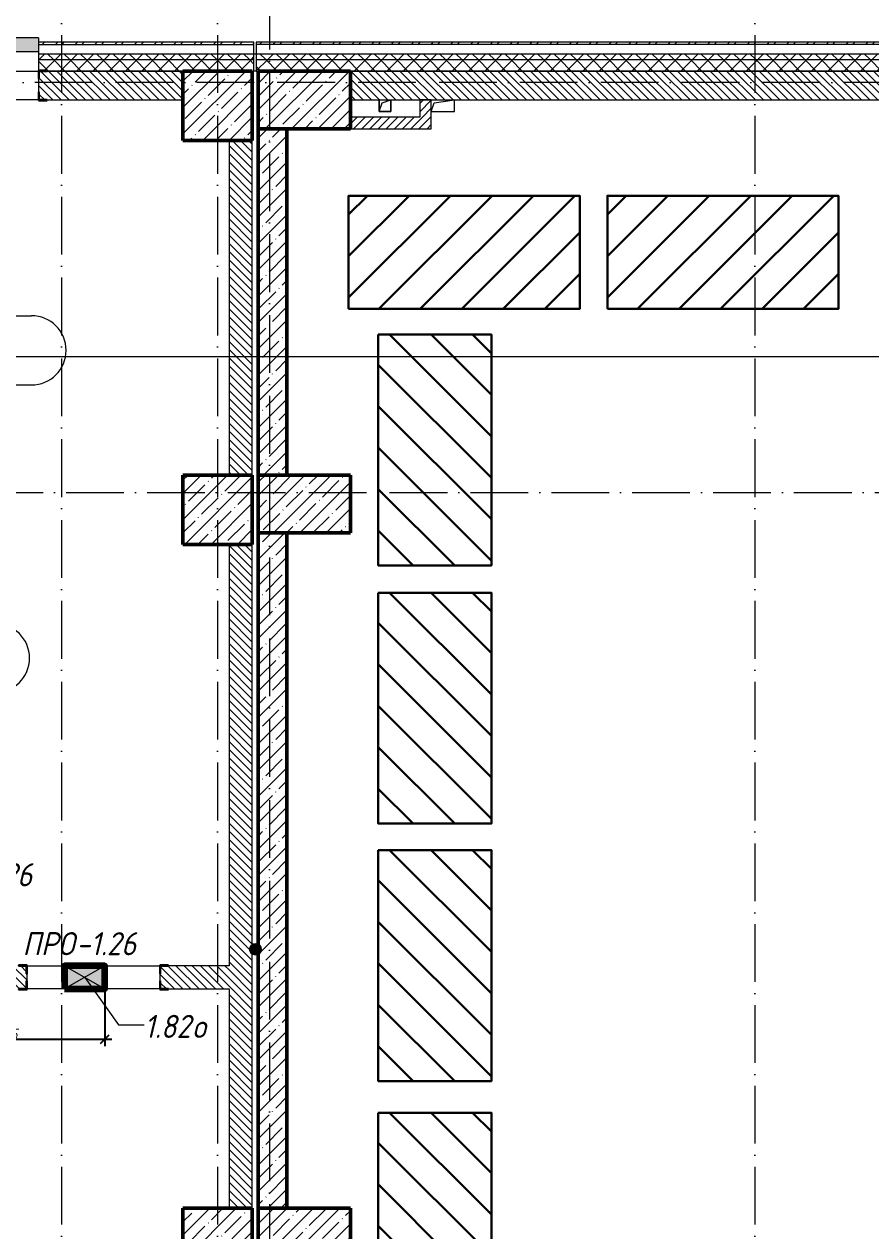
# Model space of a CAD drawing. Header units: millimetres. Extents: x -356862 to 418287, y 0 to 839748.
# Drawn here: x -128340 to -121010, y 534651 to 545103 of the extents above; entities that cross this region are included whole.
import ezdxf

# ---------------------------------------------------------------- set-up
doc = ezdxf.new("R2010")
doc.units = ezdxf.units.MM
doc.linetypes.add('50_200_ШТРИХ_1Т_ш5_п1_п1_', pattern=[700, 500, -100, 0, -100])
for name, color, linetype, lineweight in [('0) строит. леса', 20, 'Continuous', 30), ('9.7) Заделка 956 шт', 6, 'Continuous', 158), ('A-____-____-DIMS', 7, 'Continuous', 9), ('A-DETL-GENF-OTLN', 7, 'Continuous', 9), ('A-FLOR-____-OTLN', 7, 'Continuous', 9), ('A-GENM-____-IDEN', 7, 'Continuous', 9), ('A-GENM-____-MCUT', 7, 'Continuous', 25), ('A-GENM-____-OTLN', 7, 'Continuous', 9), ('A-GENM-____-OTLN-1', 7, 'Continuous', 25), ('A-GLAZ-____-IDEN', 7, 'Continuous', 9), ('A-GLAZ-____-OTLN', 7, 'Continuous', 9), ('A-WALL-____-MCUT', 7, 'Continuous', 13), ('A-WALL-____-MCUT-1', 7, 'Continuous', 9), ('A-WALL-____-MCUT-2', 7, 'Continuous', 50), ('A-WALL-____-OTLN', 7, 'Continuous', 9), ('A-WALL-____-PATT-1', 7, 'Continuous', 9), ('A-WALL-FNSH-MCUT-1', 7, 'Continuous', 9), ('G-____-____-TEXT', 7, 'Continuous', 9), ('I-WALL-____-OTLN', 7, 'Continuous', 9), ('S-COLS-____-MCUT', 7, 'Continuous', 50), ('S-COLS-____-OTLN', 7, 'Continuous', 9), ('S-GRID-____-OTLN-1', 7, '50_200_ШТРИХ_1Т_ш5_п1_п1_', 9)]:
    doc.layers.add(name, color=color, linetype=linetype, lineweight=lineweight)
for name, color, linetype, lineweight, true_color in [('A-AREA-IDEN-1', 7, 'Continuous', 9, 0x000000), ('A-GLAZ-____-OTLN-1', 7, 'Continuous', 9, 0xc0c0c0), ('G-____-____-SYMB-1', 9, 'Continuous', 9, 0x808080)]:
    doc.layers.add(name, color=color, linetype=linetype, lineweight=lineweight, true_color=true_color)
doc.styles.add('ISOCPEUR_I_11', font='isocpeui.ttf', dxfattribs={"width": 0.9, "height": 200})
doc.styles.add('ISOCPEUR_I_7', font='isocpeui.ttf', dxfattribs={"width": 0.9, "height": 90})
doc.dimstyles.new('ISO-1_8_0_9К_СРЕДНИЙ_Кладочные_2', dxfattribs={"dimscale": 304.8, "dimtxt": 89.638306, "dimasz": 0.246063, "dimexe": 0.19685, "dimexo": 0, "dimgap": 0, "dimtad": 1, "dimdec": 3, "dimrnd": 0.001, "dimdsep": 46, "dimtxsty": 'ISOCPEUR_I_7', "dimblk1": 'OBLIQUE', "dimblk2": 'OBLIQUE', "dimsah": 1, "dimcen": 0.09, "dimdle": 0.19685, "dimazin": 0, "dimtfac": 1, "dimtdec": 4, "dimtix": 1, "dimtmove": 1, "dimatfit": 3, "dimfxl": 1, "dimtvp": 1, "dimtolj": 1, "dimtzin": 0, "dimarcsym": 2})
pattern_1 = [(135, (-176515.067, 459015.94), (-35.35534, -35.35534), [])]
pattern_2 = [(45, (-176515.067, 459015.94), (-35.35534, 35.35534), [])]
pattern_3 = [(45, (-176515.07, 459015.94), (-114.04925, 114.04925), []), (45, (-176401.02, 459015.94), (-114.04925, 114.04925), [201.612, -40.322, 3.353, -36.97])]
pattern_4 = [(45, (-176515.07, 459015.94), (-85.53659, 85.53659), []), (45, (-176458.04, 459015.94), (-85.53659, 85.53659), [])]
pattern_5 = [(45, (-176515.07, 459015.94), (-70.71068, 70.71068), []), (135, (-176515.07, 459015.94), (-70.71068, -70.71068), [])]

# ---------------------------------------------------------------- blocks, each defined once
blk = doc.blocks.new('BSC_Колонна _Прямоугольная - 500х800-V15-АР1_План отверстий 1 этажа в осях 1-64_Ю-ЯЯ')
at = {"layer": 'S-COLS-____-OTLN'}
h = blk.add_hatch(dxfattribs=at)
h.set_pattern_fill('FP_19', color=256, style=0, pattern_type=2)
h.set_pattern_definition([(315, (-85431.04, 50600), (114.04925, 114.04925), []), (315, (-85431.04, 50485.95), (114.04925, 114.04925), [201.613, -40.323, 3.353, -36.97])])
h.paths.add_polyline_path([(-250, 400), (-250, -400), (250, -400), (250, 400)], flags=0)
at = {"layer": 'S-COLS-____-MCUT'}
for p, q in [((250, 400), (-250, 400)), ((-250, 400), (-250, -400)), ((250, -400), (250, 400)), ((-250, -400), (250, -400))]:
    blk.add_line(p, q, dxfattribs=at)
blk = doc.blocks.new('BSC_Колонна _Прямоугольная - 600х600-V92-АР1_План отверстий 1 этажа в осях 1-64_Ю-ЯЯ')
at = {"layer": 'S-COLS-____-OTLN'}
h = blk.add_hatch(dxfattribs=at)
h.set_pattern_fill('FP_102', color=256, style=0, pattern_type=2)
h.set_pattern_definition([(45, (-49850, -85381.04), (-114.04925, 114.04925), []), (45, (-49735.95, -85381.04), (-114.04925, 114.04925), [201.613, -40.323, 3.353, -36.97])])
h.paths.add_polyline_path([(-300, -300), (300, -300), (300, 300), (-300, 300)], flags=0)
at = {"layer": 'S-COLS-____-MCUT'}
for p, q in [((300, 300), (-300, 300)), ((-300, 300), (-300, -300)), ((300, -300), (300, 300)), ((-300, -300), (300, -300))]:
    blk.add_line(p, q, dxfattribs=at)
blk = doc.blocks.new('BSC_Колонна _Прямоугольная - 500х800-V93-АР1_План отверстий 1 этажа в осях 1-64_Ю-ЯЯ')
at = {"layer": 'S-COLS-____-OTLN'}
h = blk.add_hatch(dxfattribs=at)
h.set_pattern_fill('FP_103', color=256, style=0, pattern_type=2)
h.set_pattern_definition([(315, (-81931.04, 50600), (114.04925, 114.04925), []), (315, (-81931.04, 50485.95), (114.04925, 114.04925), [201.613, -40.323, 3.353, -36.97])])
h.paths.add_polyline_path([(-250, -400), (250, -400), (250, 400), (-250, 400)], flags=0)
at = {"layer": 'S-COLS-____-MCUT'}
for p, q in [((250, 400), (-250, 400)), ((-250, 400), (-250, -400)), ((250, -400), (250, 400)), ((-250, -400), (250, -400))]:
    blk.add_line(p, q, dxfattribs=at)
blk = doc.blocks.new('BSC_Колонна _Прямоугольная - 500х800-V94-АР1_План отверстий 1 этажа в осях 1-64_Ю-ЯЯ')
at = {"layer": 'S-COLS-____-OTLN'}
h = blk.add_hatch(dxfattribs=at)
h.set_pattern_fill('FP_104', color=256, style=0, pattern_type=2)
h.set_pattern_definition([(315, (-75581.04, 50600), (114.04925, 114.04925), []), (315, (-75581.04, 50485.95), (114.04925, 114.04925), [201.613, -40.323, 3.353, -36.97])])
h.paths.add_polyline_path([(-250, -400), (250, -400), (250, 400), (-250, 400)], flags=0)
at = {"layer": 'S-COLS-____-MCUT'}
for p, q in [((250, 400), (-250, 400)), ((-250, 400), (-250, -400)), ((250, -400), (250, 400)), ((-250, -400), (250, -400))]:
    blk.add_line(p, q, dxfattribs=at)
blk = doc.blocks.new('BSC_Колонна _Прямоугольная - 600х600-V104-АР1_План отверстий 1 этажа в осях 1-64_Ю-ЯЯ')
at = {"layer": 'S-COLS-____-OTLN'}
h = blk.add_hatch(dxfattribs=at)
h.set_pattern_fill('FP_115', color=256, style=0, pattern_type=2)
h.set_pattern_definition([(45, (-49850, -81881.04), (-114.04925, 114.04925), []), (45, (-49735.95, -81881.04), (-114.04925, 114.04925), [201.613, -40.323, 3.353, -36.97])])
h.paths.add_polyline_path([(-300, -300), (300, -300), (300, 300), (-300, 300)], flags=0)
at = {"layer": 'S-COLS-____-MCUT'}
for p, q in [((300, 300), (-300, 300)), ((-300, 300), (-300, -300)), ((300, -300), (300, 300)), ((-300, -300), (300, -300))]:
    blk.add_line(p, q, dxfattribs=at)
blk = doc.blocks.new('BSC_Колонна _Прямоугольная - 600х600-V105-АР1_План отверстий 1 этажа в осях 1-64_Ю-ЯЯ')
at = {"layer": 'S-COLS-____-OTLN'}
h = blk.add_hatch(dxfattribs=at)
h.set_pattern_fill('FP_116', color=256, style=0, pattern_type=2)
h.set_pattern_definition([(45, (-49850, -75531.04), (-114.04925, 114.04925), []), (45, (-49735.95, -75531.04), (-114.04925, 114.04925), [201.613, -40.323, 3.353, -36.97])])
h.paths.add_polyline_path([(-300, -300), (300, -300), (300, 300), (-300, 300)], flags=0)
at = {"layer": 'S-COLS-____-MCUT'}
for p, q in [((300, 300), (-300, 300)), ((-300, 300), (-300, -300)), ((300, -300), (300, 300)), ((-300, -300), (300, -300))]:
    blk.add_line(p, q, dxfattribs=at)
blk = doc.blocks.new('Фахверк_СКБ_Уголок - 250_3520-27500975-АР1_План отверстий 1 этажа в осях 1-64_Ю-ЯЯ')
at = {"layer": 'A-GENM-____-MCUT'}
for p, q in [((200, 181), (125, 181)), ((125, 181), (125, 106)), ((125, 106), (131, 106)), ((131, 106), (131, 175)), ((131, 175), (200, 175)), ((200, 175), (200, 181)), ((131, -6), (125, -6)), ((125, -6), (125, -81)), ((125, -81), (200, -81)), ((131, -75), (131, -6)), ((200, -75), (131, -75)), ((200, -81), (200, -75))]:
    blk.add_line(p, q, dxfattribs=at)
blk = doc.blocks.new('154_Стойка_СКБ_Уголок - СМ-2230_200-28216496-АР1_План отверстий 1 этажа в осях 1-64_Ю-ЯЯ')
at = {"layer": 'A-GENM-____-MCUT'}
for p, q in [((125, 156), (125, 81)), ((200, 156), (125, 156)), ((131, 81), (131, 150)), ((131, 150), (200, 150)), ((200, 150), (200, 156)), ((125, 81), (131, 81)), ((131, 19), (125, 19)), ((125, 19), (125, -56)), ((131, -50), (131, 19)), ((125, -56), (200, -56)), ((200, -50), (131, -50)), ((200, -56), (200, -50))]:
    blk.add_line(p, q, dxfattribs=at)
blk = doc.blocks.new('AR_Отверстие прямоугольное _в плите_ - AR_Отверстие прямоугольное _в плите_-30459868-АР1_План отверстий 1 этажа в осях 1-64_Ю-ЯЯ')
at = {"layer": 'A-GENM-____-OTLN'}
for p, q in [((-50, 50), (-50, -50)), ((-50, -50), (-25, 25)), ((-25, 25), (50, 50)), ((50, -50), (50, 50)), ((-50, -50), (50, -50))]:
    blk.add_line(p, q, dxfattribs=at)
blk = doc.blocks.new('AR_Отверстие прямоугольное _в плите_ - AR_Отверстие прямоугольное _в плите_-V203-АР1_План отверстий 1 этажа в осях 1-64_Ю-ЯЯ')
at = {"layer": 'A-GENM-____-OTLN'}
for p, q in [((-100, -50), (-75, 25)), ((-75, 25), (100, 50)), ((100, -50), (100, 50)), ((-100, -50), (100, -50))]:
    blk.add_line(p, q, dxfattribs=at)
blk = doc.blocks.new('Отлив_СКБ - Отлив витража_120_НВФ-31885689-АР1_План отверстий 1 этажа в осях 1-64_Ю-ЯЯ')
at = {"layer": 'A-GLAZ-____-OTLN-1'}
for points in [[(1800, 2), (1800, 120), (0, 120), (0, 2), (750, 2)], [(1800, 0), (1800, 2), (0, 2), (0, 0), (750, 0)]]:
    blk.add_hatch(color=256, dxfattribs=at).paths.add_polyline_path(points, flags=0)
at = {"layer": 'A-GLAZ-____-OTLN'}
for p, q in [((0, 83), (0, 120)), ((1800, 120), (0, 120)), ((1800, 120), (1800, 83)), ((0, 2), (1800, 2)), ((1800, 0), (0, 0))]:
    blk.add_line(p, q, dxfattribs=at)
blk = doc.blocks.new('AR_Отверстие прямоугольное _в стене_ - AR_Отверстие прямоугольное _в стене__ОВ-36706253-АР1_План отверстий 1 этажа в осях 1-64_Ю-ЯЯ')
at = {"layer": 'A-GLAZ-____-OTLN'}
blk.add_hatch(color=256, dxfattribs=at).paths.add_polyline_path([(175, -100), (175, 100), (-175, 100), (-175, -100)], flags=0)
at = {"layer": 'A-DETL-GENF-OTLN'}
for p, q in [((-175, -100), (-175, 100)), ((-175, 100), (175, 100)), ((175, 100), (-175, -100)), ((-175, 100), (175, -100)), ((175, 100), (-175, 100)), ((-175, 100), (-175, -100)), ((175, 100), (175, -100)), ((175, -100), (175, 100)), ((175, -100), (-175, -100)), ((-175, -100), (175, -100))]:
    blk.add_line(p, q, dxfattribs=at)
blk = doc.blocks.new('_Oblique')
at = {"color": 0, "linetype": 'ByBlock', "lineweight": -2}
blk.add_line((-0.5, -0.5), (0.5, 0.5), dxfattribs=at)
blk = doc.blocks.new('*D13629')
at = {"layer": 'A-____-____-DIMS', "color": 0, "lineweight": -2, "transparency": 16777216}
for p, q in [((-129365, 536741), (-129365, 536251)), ((-127640, 536741), (-127640, 536251)), ((-129425, 536311), (-127580, 536311))]:
    blk.add_line(p, q, dxfattribs=at)
at = {"layer": 'Defpoints', "color": 0, "transparency": 16777216}
for p in [(-129365, 536741), (-127640, 536741), (-127640, 536311)]:
    blk.add_point(p, dxfattribs=at)
at = {"layer": 'A-____-____-DIMS', "color": 0, "lineweight": -2, "transparency": 16777216, "xscale": 75, "yscale": 75, "zscale": 75, "rotation": 180}
blk.add_blockref('_Oblique', (-129365, 536311), dxfattribs=at)
at = {"layer": 'A-____-____-DIMS', "color": 0, "lineweight": -2, "transparency": 16777216, "xscale": 75, "yscale": 75, "zscale": 75}
blk.add_blockref('_Oblique', (-127640, 536311), dxfattribs=at)
at = {"layer": 'A-____-____-DIMS', "color": 0, "transparency": 16777216, "insert": (-128503, 536357), "char_height": 90, "width": 504.73, "attachment_point": 5, "style": 'ISOCPEUR_I_7'}
blk.add_mtext('\\A1;1725', dxfattribs=at)
blk = doc.blocks.new('AAR_СКБ_Марка_помещения_1_5 ммп - Номер _ Площадь-27962135-АИ_План этажа_Стены_1')
at = {"layer": 'A-AREA-IDEN-1'}
for p, q in [((-2.987, 3), (3.013, 3)), ((-2.987, 0), (3.013, 0))]:
    blk.add_line(p, q, dxfattribs=at)
for centre, start, end in [((-2.987, 1.5), 90, 270), ((3.013, 1.5), 270, 90)]:
    blk.add_arc(centre, 1.5, start, end, dxfattribs=at)

msp = doc.modelspace()

# ---------------------------------------------------------------- hatches: boundary and pattern name
at = {"layer": '0) строит. леса'}
h = msp.add_hatch(dxfattribs=at)
h.set_pattern_fill('ANSI31', color=256, scale=80)
h.set_pattern_definition([(45, (-125090.28, 688655.8), (-179.60512, 179.60512), [])])
h.paths.add_polyline_path([(-125530.5063, 542637.3051), (-123530.5063, 542637.3051), (-123530.5063, 543617.3051), (-125530.5063, 543617.3051)])
h = msp.add_hatch(dxfattribs=at)
h.set_pattern_fill('ANSI31', color=256, scale=80)
h.set_pattern_definition([(45, (-122850.42, 688655.8), (-179.60512, 179.60512), [])])
h.paths.add_polyline_path([(-123290.6457, 542637.3051), (-121290.6457, 542637.3051), (-121290.6457, 543617.3051), (-123290.6457, 543617.3051)])
h = msp.add_hatch(dxfattribs=at)
h.set_pattern_fill('ANSI31', color=256, scale=80, angle=-90)
h.set_pattern_definition([(315, (20744.53, 541974.48), (179.60512, 179.60512), [])])
h.paths.add_polyline_path([(-125273.9657, 542414.7066), (-125273.9657, 540414.7066), (-124293.9657, 540414.7066), (-124293.9657, 542414.7066)])
h = msp.add_hatch(dxfattribs=at)
h.set_pattern_fill('ANSI31', color=256, scale=80, angle=-90)
h.set_pattern_definition([(315, (20744.53, 539738.27), (179.60512, 179.60512), [])])
h.paths.add_polyline_path([(-125273.9657, 540178.5039), (-125273.9657, 538178.5039), (-124293.9657, 538178.5039), (-124293.9657, 540178.5039)])
h = msp.add_hatch(dxfattribs=at)
h.set_pattern_fill('ANSI31', color=256, scale=80, angle=-90)
h.set_pattern_definition([(315, (20744.53, 537508.62), (179.60512, 179.60512), [])])
h.paths.add_polyline_path([(-125273.9657, 537948.8502), (-125273.9657, 535948.8502), (-124293.9657, 535948.8502), (-124293.9657, 537948.8502)])
h = msp.add_hatch(dxfattribs=at)
h.set_pattern_fill('ANSI31', color=256, scale=80, angle=-90)
h.set_pattern_definition([(315, (20744.53, 535234.26), (179.60512, 179.60512), [])])
h.paths.add_polyline_path([(-125273.9657, 535674.486), (-125273.9657, 533674.486), (-124293.9657, 533674.486), (-124293.9657, 535674.486)])
at = {"layer": 'A-WALL-____-PATT-1'}
h = msp.add_hatch(dxfattribs=at)
h.set_pattern_fill('FP_3', color=256, style=0, pattern_type=2)
h.set_pattern_definition(pattern_4)
h.paths.add_polyline_path([(-126350.0675, 544926.983), (-126350.0675, 544946.983), (-128215.0675, 544946.983), (-128215.0675, 544926.983), (-127040.4575, 544926.983)], flags=0)
h.paths.add_polyline_path([(-130015.0675, 544926.983), (-130015.0675, 544946.983), (-131715.0675, 544946.983), (-131715.0675, 544926.983), (-130575.4589, 544926.983)], flags=0)
h.paths.add_polyline_path([(-133515.0675, 544926.983), (-133515.0675, 544946.983), (-135215.0675, 544946.983), (-135215.0675, 544926.983), (-134110.4602, 544926.983)], flags=0)
h.paths.add_polyline_path([(-137015.0675, 544926.983), (-137015.0675, 544946.983), (-138715.0675, 544946.983), (-138715.0675, 544926.983), (-137645.4615, 544926.983)], flags=0)
h.paths.add_polyline_path([(-142140.0675, 544926.983), (-140515.0675, 544926.983), (-140515.0675, 544946.983), (-142140.0675, 544946.983)], flags=0)
h.paths.add_polyline_path([(-144112.0675, 544926.983), (-144015.0675, 544926.983), (-144015.0675, 544946.983), (-144915.0675, 544946.983), (-144915.0675, 544926.983), (-144715.4642, 544926.983)], flags=0)
h.paths.add_polyline_path([(-149665.0675, 544926.983), (-149665.0675, 544946.983), (-150735.0675, 544946.983), (-150735.0675, 544926.983)], flags=0)
h.paths.add_polyline_path([(-146715.0675, 544926.983), (-146715.0675, 544946.983), (-147865.0675, 544946.983), (-147865.0675, 544926.983)], flags=0)
h.paths.add_polyline_path([(-152645.0675, 544926.983), (-152535.0675, 544926.983), (-152535.0675, 544946.983), (-152645.0675, 544946.983)], flags=0)
h = msp.add_hatch(dxfattribs=at)
h.set_pattern_fill('FP_3', color=256, style=0, pattern_type=2)
h.set_pattern_definition(pattern_4)
h.paths.add_polyline_path([(-101800.0675, 544926.983), (-101800.0675, 544946.983), (-126330.0675, 544946.983), (-126330.0675, 544926.983), (-102295.4482, 544926.983)], flags=0)
h = msp.add_hatch(dxfattribs=at)
h.set_pattern_fill('FP_1', color=256, style=0, pattern_type=2)
h.set_pattern_definition(pattern_5)
h.paths.add_polyline_path([(-127040.4575, 544796.983), (-126350.0675, 544796.983), (-126350.0675, 544846.983), (-128215.0675, 544846.983), (-128215.0675, 544796.983)], flags=0)
h.paths.add_polyline_path([(-131715.0675, 544796.983), (-130015.0675, 544796.983), (-130015.0675, 544846.983), (-131715.0675, 544846.983)], flags=0)
h.paths.add_polyline_path([(-134994.2105, 544796.983), (-133515.0675, 544796.983), (-133515.0675, 544846.983), (-135215.0675, 544846.983), (-135215.0675, 544796.983)], flags=0)
h.paths.add_polyline_path([(-140515.0675, 544796.983), (-140515.0675, 544846.983), (-142140.0675, 544846.983), (-142140.0675, 544796.983), (-141180.4629, 544796.983)], flags=0)
h.paths.add_polyline_path([(-138529.2119, 544796.983), (-137015.0675, 544796.983), (-137015.0675, 544846.983), (-138715.0675, 544846.983), (-138715.0675, 544796.983)], flags=0)
h.paths.add_polyline_path([(-144112.0675, 544796.983), (-144015.0675, 544796.983), (-144015.0675, 544846.983), (-144112.0675, 544846.983)], flags=0)
h = msp.add_hatch(dxfattribs=at)
h.set_pattern_fill('FP_1', color=256, style=0, pattern_type=2)
h.set_pattern_definition(pattern_5)
h.paths.add_polyline_path([(-126365.0675, 544696.983), (-126350.0675, 544696.983), (-126350.0675, 544796.983), (-128215.0675, 544796.983), (-128215.0675, 544702.983), (-128140.0675, 544702.983), (-128140.0675, 544696.983), (-126965.0675, 544696.983)], flags=0)
h.paths.add_polyline_path([(-130015.0675, 544696.983), (-130015.0675, 544796.983), (-131715.0675, 544796.983), (-131715.0675, 544702.983), (-131640.0675, 544702.983), (-131640.0675, 544696.983), (-130575.4589, 544696.983)], flags=0)
h.paths.add_polyline_path([(-133590.0675, 544696.983), (-133590.0675, 544702.983), (-133515.0675, 544702.983), (-133515.0675, 544796.983), (-135215.0675, 544796.983), (-135215.0675, 544702.983), (-135140.0675, 544702.983), (-135140.0675, 544696.983), (-133665.0675, 544696.983)], flags=0)
h.paths.add_polyline_path([(-137645.4615, 544696.983), (-137090.0675, 544696.983), (-137090.0675, 544702.983), (-137015.0675, 544702.983), (-137015.0675, 544796.983), (-138715.0675, 544796.983), (-138715.0675, 544702.983), (-138640.0675, 544702.983), (-138640.0675, 544696.983), (-137865.0675, 544696.983)], flags=0)
h.paths.add_polyline_path([(-140590.0675, 544696.983), (-140590.0675, 544702.983), (-140515.0675, 544702.983), (-140515.0675, 544796.983), (-142140.0675, 544796.983), (-142140.0675, 544696.983), (-141180.4629, 544696.983)], flags=0)
h.paths.add_polyline_path([(-144015.0675, 544696.983), (-144015.0675, 544796.983), (-144112.0675, 544796.983), (-144112.0675, 544696.983)], flags=0)
h = msp.add_hatch(dxfattribs=at)
h.set_pattern_fill('FP_1', color=256, style=0, pattern_type=2)
h.set_pattern_definition(pattern_5)
h.paths.add_polyline_path([(-101800.0675, 544796.983), (-101800.0675, 544846.983), (-126330.0675, 544846.983), (-126330.0675, 544796.983), (-102295.4482, 544796.983)], flags=0)
h = msp.add_hatch(dxfattribs=at)
h.set_pattern_fill('FP_1', color=256, style=0, pattern_type=2)
h.set_pattern_definition(pattern_5)
h.paths.add_polyline_path([(-101815.0675, 544696.983), (-101800.0675, 544696.983), (-101800.0675, 544796.983), (-126330.0675, 544796.983), (-126330.0675, 544696.983), (-102295.4482, 544696.983)], flags=0)
h = msp.add_hatch(dxfattribs=at)
h.set_pattern_fill('FP_6', color=256, style=0, pattern_type=2)
h.set_pattern_definition(pattern_1)
h.paths.add_polyline_path([(-126965.0675, 544446.983), (-126965.0675, 544696.983), (-128209.0675, 544696.983), (-128209.0675, 544627.983), (-128215.0675, 544627.983), (-128215.0675, 544515.983), (-128209.0675, 544515.983), (-128209.0675, 544446.983), (-127040.4575, 544446.983)], flags=0)
h = msp.add_hatch(dxfattribs=at)
h.set_pattern_fill('FP_6', color=256, style=0, pattern_type=2)
h.set_pattern_definition(pattern_1)
h.paths.add_polyline_path([(-119765.0675, 544446.983), (-119765.0675, 544696.983), (-125515.0675, 544696.983), (-125515.0675, 544446.983), (-119970.4548, 544446.983)], flags=0)
h = msp.add_hatch(dxfattribs=at)
h.set_pattern_fill('FP_5', color=256, style=0, pattern_type=2)
h.set_pattern_definition(pattern_2)
h.paths.add_polyline_path([(-124815.0675, 544296.983), (-124815.0675, 544446.983), (-124915.0675, 544446.983), (-124915.0675, 544296.983)], flags=0)
h = msp.add_hatch(dxfattribs=at)
h.set_pattern_fill('FP_5', color=256, style=0, pattern_type=2)
h.set_pattern_definition(pattern_2)
h.paths.add_polyline_path([(-125272.9568, 544196.983), (-124815.0675, 544196.983), (-124815.0675, 544296.983), (-125515.0675, 544296.983), (-125515.0675, 544196.983)], flags=0)
h = msp.add_hatch(dxfattribs=at)
h.set_pattern_fill('FP_13', color=256, style=0, pattern_type=2)
h.set_pattern_definition(pattern_3)
h.paths.add_polyline_path([(-126065.0675, 541196.983), (-126065.0675, 544196.983), (-126315.0675, 544196.983), (-126315.0675, 541196.983)], flags=0)
h = msp.add_hatch(dxfattribs=at)
h.set_pattern_fill('FP_6', color=256, style=0, pattern_type=2)
h.set_pattern_definition(pattern_1)
h.paths.add_polyline_path([(-126365.0675, 541196.983), (-126365.0675, 544096.983), (-126565.0675, 544096.983), (-126565.0675, 541196.983)], flags=0)
h = msp.add_hatch(dxfattribs=at)
h.set_pattern_fill('FP_13', color=256, style=0, pattern_type=2)
h.set_pattern_definition(pattern_3)
h.paths.add_polyline_path([(-126065.0675, 534846.983), (-126065.0675, 540696.983), (-126315.0675, 540696.983), (-126315.0675, 534846.983)], flags=0)
h = msp.add_hatch(dxfattribs=at)
h.set_pattern_fill('FP_6', color=256, style=0, pattern_type=2)
h.set_pattern_definition(pattern_1)
h.paths.add_polyline_path([(-126365.1006, 534846.983), (-126365.0675, 534846.983), (-126365.0675, 540596.983), (-126565.0675, 540596.983), (-126565.0675, 534846.983), (-126365.104, 534846.983)], flags=0)
h = msp.add_hatch(dxfattribs=at)
h.set_pattern_fill('FP_6', color=256, style=0, pattern_type=2)
h.set_pattern_definition(pattern_1)
h.paths.add_polyline_path([(-127159.0675, 536746.983), (-126565.0675, 536746.983), (-126565.0675, 536946.983), (-127159.0675, 536946.983), (-127159.0675, 536877.983), (-127165.0675, 536877.983), (-127165.0675, 536815.983), (-127159.0675, 536815.983), (-127159.0675, 536748.983)], flags=0)
h.paths.add_polyline_path([(-130015.0675, 536746.983), (-129715.0675, 536746.983), (-129715.0675, 536946.983), (-130015.0675, 536946.983)], flags=0)
h.paths.add_polyline_path([(-128390.0675, 536746.983), (-128321.0675, 536746.983), (-128321.0675, 536815.983), (-128315.0675, 536815.983), (-128315.0675, 536877.983), (-128321.0675, 536877.983), (-128321.0675, 536946.983), (-129365.0675, 536946.983), (-129365.0675, 536746.983)], flags=0)
at = {"layer": 'G-____-____-TEXT'}
h = msp.add_hatch(color=256, dxfattribs=at)
edge = h.paths.add_edge_path(flags=0)
edge.add_arc((-126338.1408, 537090.2057), 50, 0, 360)

# ---------------------------------------------------------------- linework, layer by layer
at = {"layer": '0) строит. леса'}
for points in [[(-125530.5063, 542637.3051), (-123530.5063, 542637.3051), (-123530.5063, 543617.3051), (-125530.5063, 543617.3051)], [(-123290.6457, 542637.3051), (-121290.6457, 542637.3051), (-121290.6457, 543617.3051), (-123290.6457, 543617.3051)], [(-125273.9657, 542414.7066), (-125273.9657, 540414.7066), (-124293.9657, 540414.7066), (-124293.9657, 542414.7066)], [(-125273.9657, 540178.5039), (-125273.9657, 538178.5039), (-124293.9657, 538178.5039), (-124293.9657, 540178.5039)], [(-125273.9657, 537948.8502), (-125273.9657, 535948.8502), (-124293.9657, 535948.8502), (-124293.9657, 537948.8502)], [(-125273.9657, 535674.486), (-125273.9657, 533674.486), (-124293.9657, 533674.486), (-124293.9657, 535674.486)]]:
    msp.add_lwpolyline(points, close=True, dxfattribs=at)
at = {"layer": '9.7) Заделка 956 шт'}
msp.add_lwpolyline([(-127990.0675, 536746.983), (-127640.0675, 536746.983), (-127640.0675, 536946.983), (-127990.0675, 536946.983)], close=True, dxfattribs=at)
at = {"layer": 'A-FLOR-____-OTLN'}
for p, q in [((-125265.0675, 544346.983), (-125265.0675, 544446.983)), ((-125165.0675, 544346.983), (-125265.0675, 544346.983)), ((-125165.0675, 544446.983), (-125165.0675, 544346.983))]:
    msp.add_line(p, q, dxfattribs=at)
at = {"layer": 'A-GLAZ-____-IDEN'}
for p, q in [((-127815.0675, 536846.983), (-127524.1253, 536434.6724)), ((-127524.1253, 536434.6724), (-127299.9155, 536434.6724))]:
    msp.add_line(p, q, dxfattribs=at)
at = {"layer": 'A-WALL-____-MCUT'}
for p, q in [((-128215.0675, 544926.983), (-126350.0675, 544926.983)), ((-128215.0675, 544926.983), (-128215.0675, 544702.983)), ((-126350.0675, 544696.983), (-126350.0675, 544926.983)), ((-126330.0675, 544926.983), (-126330.0675, 544696.983)), ((-101800.0675, 544926.983), (-126330.0675, 544926.983)), ((-126365.0675, 544696.983), (-126350.0675, 544696.983)), ((-126330.0675, 544696.983), (-126315.0675, 544696.983)), ((-119765.0675, 544696.983), (-125515.0675, 544696.983)), ((-125515.0675, 544696.983), (-119765.0675, 544696.983)), ((-128215.0675, 544627.983), (-128215.0675, 544515.983)), ((-128140.0675, 544446.983), (-126965.0675, 544446.983)), ((-125515.0675, 544446.983), (-119765.0675, 544446.983)), ((-126565.0675, 544096.983), (-126565.0675, 541196.983)), ((-126365.0675, 541196.983), (-126365.0675, 544096.983)), ((-126565.0675, 540596.983), (-126565.0675, 536946.983)), ((-126365.0675, 534846.983), (-126365.0675, 540596.983)), ((-126565.0675, 536946.983), (-127090.0675, 536946.983)), ((-128315.0675, 536815.983), (-128315.0675, 536877.983)), ((-127165.0675, 536877.983), (-127165.0675, 536815.983)), ((-127090.0675, 536746.983), (-126565.0675, 536746.983)), ((-126565.0675, 536746.983), (-126565.0675, 534846.983))]:
    msp.add_line(p, q, dxfattribs=at)
at = {"layer": 'A-WALL-____-MCUT-1'}
for p, q in [((-128215.0675, 544846.983), (-126350.0675, 544846.983)), ((-128215.0675, 544796.983), (-126350.0675, 544796.983)), ((-126330.0675, 544846.983), (-101800.0675, 544846.983)), ((-126330.0675, 544796.983), (-101800.0675, 544796.983)), ((-126965.0675, 544696.983), (-128140.0675, 544696.983)), ((-128140.0675, 544696.983), (-126965.0675, 544696.983))]:
    msp.add_line(p, q, dxfattribs=at)
at = {"layer": 'A-WALL-____-MCUT-2'}
for p, q in [((-126315.0675, 544196.983), (-126315.0675, 541196.983)), ((-126065.0675, 541196.983), (-126065.0675, 544196.983)), ((-126315.0675, 540696.983), (-126315.0675, 534846.983)), ((-126065.0675, 534846.983), (-126065.0675, 540696.983))]:
    msp.add_line(p, q, dxfattribs=at)
at = {"layer": 'A-WALL-____-OTLN'}
for p, q in [((-126350.0675, 544846.983), (-126330.0675, 544846.983)), ((-130015.0675, 544696.983), (-128215.0675, 544696.983)), ((-126330.0675, 544696.983), (-126350.0675, 544696.983)), ((-128215.0675, 544446.983), (-130015.0675, 544446.983))]:
    msp.add_line(p, q, dxfattribs=at)
at = {"layer": 'A-WALL-FNSH-MCUT-1'}
for p, q in [((-126350.0675, 544946.983), (-128215.0675, 544946.983)), ((-128215.0675, 544946.983), (-128215.0675, 544926.983)), ((-126350.0675, 544926.983), (-126350.0675, 544946.983)), ((-101800.0675, 544946.983), (-126330.0675, 544946.983)), ((-126330.0675, 544946.983), (-126330.0675, 544926.983)), ((-124815.0675, 544446.983), (-124915.0675, 544446.983)), ((-124915.0675, 544446.983), (-124915.0675, 544296.983)), ((-124815.0675, 544196.983), (-124815.0675, 544446.983)), ((-124915.0675, 544296.983), (-125515.0675, 544296.983)), ((-125515.0675, 544196.983), (-124815.0675, 544196.983))]:
    msp.add_line(p, q, dxfattribs=at)
at = {"layer": 'G-____-____-SYMB-1'}
msp.add_line((-181429.6697, 542224.9935), (-72002.7137, 542224.9935), dxfattribs=at)
at = {"layer": 'G-____-____-TEXT'}
msp.add_circle((-126338.1408, 537090.2057), 50, dxfattribs=at)
at = {"layer": 'I-WALL-____-OTLN'}
for p, q in [((-128315.0675, 536946.983), (-127990.0675, 536946.983)), ((-127640.0675, 536946.983), (-127165.0675, 536946.983)), ((-127990.0675, 536746.983), (-128315.0675, 536746.983)), ((-127165.0675, 536746.983), (-127640.0675, 536746.983))]:
    msp.add_line(p, q, dxfattribs=at)
at = {"layer": 'S-GRID-____-OTLN-1'}
for p, q in [((-128015.0675, 549908.7924), (-128015.0675, 511907.5288)), ((-126665.0675, 549908.7924), (-126665.0675, 525691.4247)), ((-122015.0675, 549908.7924), (-122015.0675, 511907.5288)), ((-126215.0675, 549584.1651), (-126215.0675, 525691.4247)), ((-72440.6609, 544596.983), (-181183.8377, 544596.983)), ((-181183.8377, 541046.983), (-72440.6609, 541046.983))]:
    msp.add_line(p, q, dxfattribs=at)

# ---------------------------------------------------------------- block references
at = {"layer": 'A-AREA-IDEN-1', "xscale": 199.9999999999999, "yscale": 199.9999999999999, "zscale": 199.9999999999999}
for p in [(-128879.4113, 541978.0663), (-129195.9833, 539312.5146)]:
    msp.add_blockref('AAR_СКБ_Марка_помещения_1_5 ммп - Номер _ Площадь-27962135-АИ_План этажа_Стены_1', p, dxfattribs=at)
at = {"layer": 'A-GENM-____-OTLN'}
for name, p in [('AR_Отверстие прямоугольное _в плите_ - AR_Отверстие прямоугольное _в плите_-30459868-АР1_План отверстий 1 этажа в осях 1-64_Ю-ЯЯ', (-125215.0675, 544396.983)), ('AR_Отверстие прямоугольное _в плите_ - AR_Отверстие прямоугольное _в плите_-V203-АР1_План отверстий 1 этажа в осях 1-64_Ю-ЯЯ', (-124715.0675, 544396.983))]:
    msp.add_blockref(name, p, dxfattribs=at)
at = {"layer": 'A-GENM-____-OTLN-1'}
for name, p in [('Фахверк_СКБ_Уголок - 250_3520-27500975-АР1_План отверстий 1 этажа в осях 1-64_Ю-ЯЯ', (-128340.0675, 544521.983)), ('154_Стойка_СКБ_Уголок - СМ-2230_200-28216496-АР1_План отверстий 1 этажа в осях 1-64_Ю-ЯЯ', (-127290.0675, 536796.983))]:
    msp.add_blockref(name, p, dxfattribs=at)
at = {"layer": 'A-GENM-____-OTLN-1', "rotation": 180}
msp.add_blockref('154_Стойка_СКБ_Уголок - СМ-2230_200-28216496-АР1_План отверстий 1 этажа в осях 1-64_Ю-ЯЯ', (-128190.0675, 536896.983), dxfattribs=at)
at = {"layer": 'A-GLAZ-____-OTLN'}
for name, p in [('Отлив_СКБ - Отлив витража_120_НВФ-31885689-АР1_План отверстий 1 этажа в осях 1-64_Ю-ЯЯ', (-130015.0675, 544863.983)), ('AR_Отверстие прямоугольное _в стене_ - AR_Отверстие прямоугольное _в стене__ОВ-36706253-АР1_План отверстий 1 этажа в осях 1-64_Ю-ЯЯ', (-127815.0675, 536846.983))]:
    msp.add_blockref(name, p, dxfattribs=at)
at = {"layer": 'S-COLS-____-OTLN'}
for name, p in [('BSC_Колонна _Прямоугольная - 600х600-V92-АР1_План отверстий 1 этажа в осях 1-64_Ю-ЯЯ', (-126665.0675, 544396.983)), ('BSC_Колонна _Прямоугольная - 600х600-V104-АР1_План отверстий 1 этажа в осях 1-64_Ю-ЯЯ', (-126665.0675, 540896.983)), ('BSC_Колонна _Прямоугольная - 600х600-V105-АР1_План отверстий 1 этажа в осях 1-64_Ю-ЯЯ', (-126665.0675, 534546.983))]:
    msp.add_blockref(name, p, dxfattribs=at)
at = {"layer": 'S-COLS-____-OTLN', "rotation": 89.9999999999999}
for name, p in [('BSC_Колонна _Прямоугольная - 500х800-V15-АР1_План отверстий 1 этажа в осях 1-64_Ю-ЯЯ', (-125915.0675, 544446.983)), ('BSC_Колонна _Прямоугольная - 500х800-V93-АР1_План отверстий 1 этажа в осях 1-64_Ю-ЯЯ', (-125915.0675, 540946.983)), ('BSC_Колонна _Прямоугольная - 500х800-V94-АР1_План отверстий 1 этажа в осях 1-64_Ю-ЯЯ', (-125915.0675, 534596.983))]:
    msp.add_blockref(name, p, dxfattribs=at)

# ---------------------------------------------------------------- texts
at = {"layer": 'A-GENM-____-IDEN', "char_height": 200, "attachment_point": 1, "style": 'ISOCPEUR_I_11'}
for s, insert, width in [('-1.26', (-128789.3208, 537835.9166), 663.79725), ('ПРО', (-128353.6734, 537238.7949), 562.784625), ('-1.26', (-127889.3296, 537238.7949), 663.79725)]:
    msp.add_mtext(s, dxfattribs=dict(at, insert=insert, width=width))
at = {"layer": 'A-GLAZ-____-IDEN', "char_height": 200, "attachment_point": 1, "style": 'ISOCPEUR_I_11'}
for s, insert, width in [('1.82', (-127299.9155, 536522.287), 505.063125), ('\\fISOCPEUR|b0|i1|c204|p34|;\\W.9;о', (-126883.1967, 536522.287), 158.734125)]:
    msp.add_mtext(s, dxfattribs=dict(at, insert=insert, width=width))

# ---------------------------------------------------------------- dimensions: what is measured, and where the dimension line sits
at = {"layer": 'A-____-____-DIMS'}
dim = msp.add_linear_dim(base=(-127640.0675, 536311.4564), p1=(-129365.0675, 536740.983), p2=(-127640.0675, 536740.983), dimstyle='ISO-1_8_0_9К_СРЕДНИЙ_Кладочные_2', override={"dimpost": '<>', "dimfxl": 1725}, dxfattribs=at)
dim.commit()
dim.dimension.update_dxf_attribs({"geometry": '*D13629', "text_midpoint": (-128502.5675, 536357.0359)})

doc.saveas('drawing.dxf')
